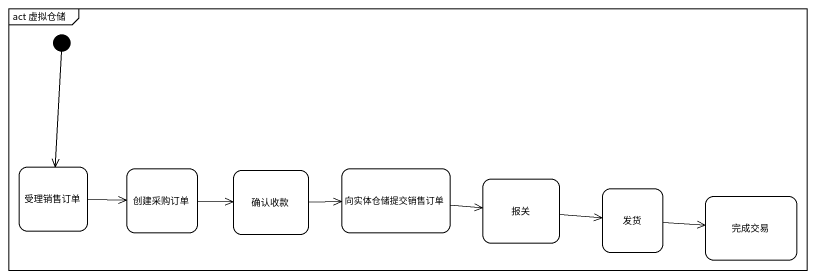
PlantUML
@startuml
mainframe act 虚拟仓储
hide empty description
state 受理销售订单
state 创建采购订单
state 确认收款
state 向实体仓储提交销售订单
state 报关
state 发货
state 完成交易
[*] --> 受理销售订单
受理销售订单 -right-> 创建采购订单
创建采购订单 -right-> 确认收款
确认收款 -right-> 向实体仓储提交销售订单
向实体仓储提交销售订单 -right-> 报关
报关 -right-> 发货
发货 -right-> 完成交易
@enduml
